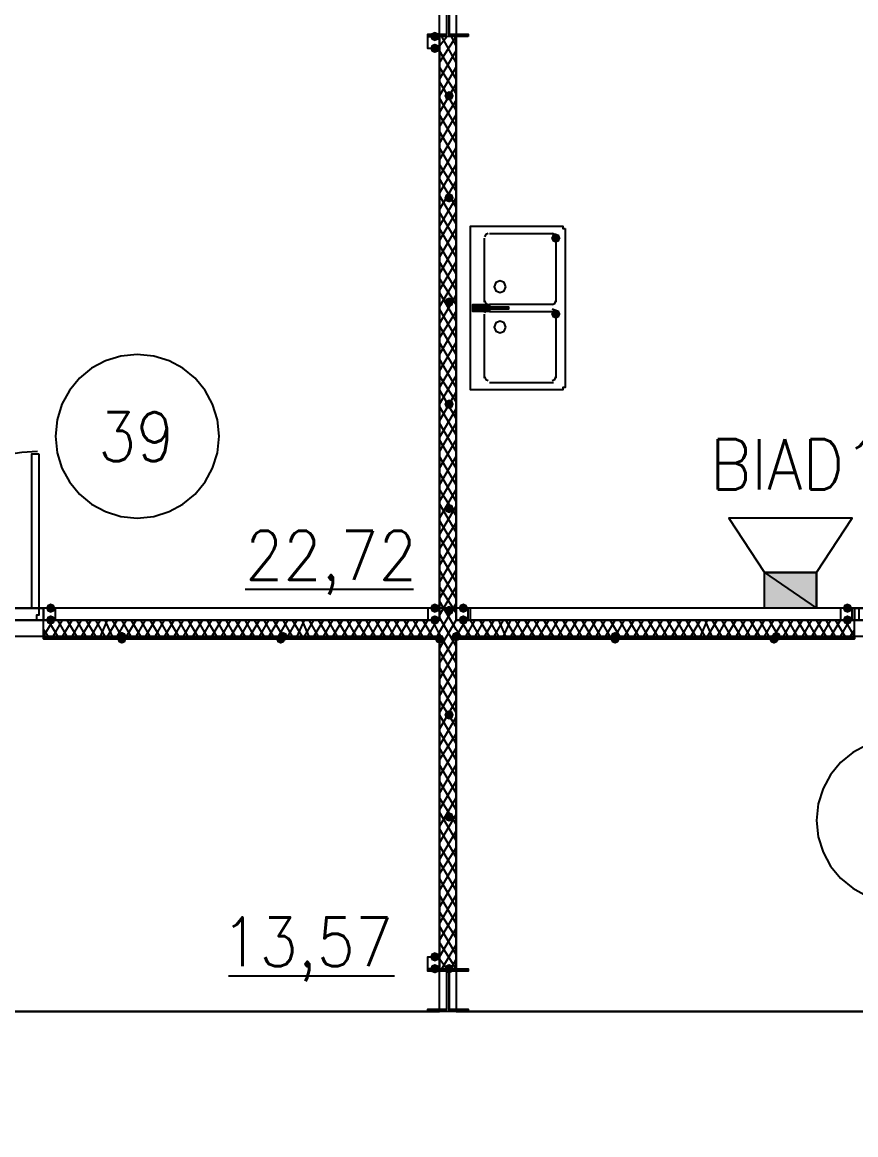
# Model space of a CAD drawing. Header units: millimetres. Extents: x 0 to 420, y 0 to 297.
# Drawn here: x 178.73 to 193.61, y 165.65 to 185.5 of the extents above; entities that cross this region are included whole.
import ezdxf

# ---------------------------------------------------------------- set-up
doc = ezdxf.new("R2010")
doc.units = ezdxf.units.MM
doc.layers.get('0').update_dxf_attribs({"linetype": 'CONTINUOUS'})
doc.styles.get("Standard").update_dxf_attribs({"font": 'STANDARD'})

msp = doc.modelspace()

# ---------------------------------------------------------------- hatches: boundary and pattern name
at = {"true_color": 0x000007}
for points in [[(186.182, 185.250667), (186.157129, 185.190871), (186.097333, 185.166), (186.037537, 185.190871), (186.012667, 185.250667), (186.037537, 185.310462), (186.097333, 185.335333), (186.157129, 185.310463)], [(186.182, 185.039), (186.157129, 184.979204), (186.097333, 184.954333), (186.037537, 184.979204), (186.012667, 185.039), (186.037537, 185.098796), (186.097333, 185.123667), (186.157129, 185.098796)], [(186.436, 184.192333), (186.411129, 184.132537), (186.351333, 184.107667), (186.291538, 184.132537), (186.266667, 184.192333), (186.291537, 184.252129), (186.351333, 184.277), (186.411129, 184.252129)], [(186.436, 182.372), (186.411129, 182.312204), (186.351333, 182.287333), (186.291538, 182.312204), (186.266667, 182.372), (186.291537, 182.431796), (186.351333, 182.456667), (186.411129, 182.431796)], [(188.341, 181.652333), (188.316129, 181.592537), (188.256333, 181.567667), (188.196538, 181.592537), (188.171667, 181.652333), (188.196537, 181.712129), (188.256333, 181.737), (188.316129, 181.712129)], [(186.436, 180.509333), (186.411129, 180.449537), (186.351333, 180.424667), (186.291538, 180.449537), (186.266667, 180.509333), (186.291537, 180.569129), (186.351333, 180.594), (186.411129, 180.569129)], [(188.341, 180.297667), (188.316129, 180.237871), (188.256333, 180.213), (188.196538, 180.237871), (188.171667, 180.297667), (188.196537, 180.357462), (188.256333, 180.382333), (188.316129, 180.357463)], [(186.436, 178.689), (186.411129, 178.629204), (186.351333, 178.604333), (186.291538, 178.629204), (186.266667, 178.689), (186.291537, 178.748796), (186.351333, 178.773667), (186.411129, 178.748796)], [(186.436, 176.826333), (186.411129, 176.766537), (186.351333, 176.741667), (186.291538, 176.766537), (186.266667, 176.826333), (186.291537, 176.886129), (186.351333, 176.911), (186.411129, 176.886129)], [(179.324, 175.048333), (179.299129, 174.988537), (179.239333, 174.963667), (179.179538, 174.988537), (179.154667, 175.048333), (179.179537, 175.108129), (179.239333, 175.133), (179.299129, 175.108129)], [(186.182, 175.048333), (186.157129, 174.988537), (186.097333, 174.963667), (186.037537, 174.988537), (186.012667, 175.048333), (186.037537, 175.108129), (186.097333, 175.133), (186.157129, 175.108129)], [(186.69, 175.048333), (186.665129, 174.988537), (186.605333, 174.963667), (186.545538, 174.988537), (186.520667, 175.048333), (186.545537, 175.108129), (186.605333, 175.133), (186.665129, 175.108129)], [(193.548, 175.048333), (193.523129, 174.988537), (193.463333, 174.963667), (193.403538, 174.988537), (193.378667, 175.048333), (193.403537, 175.108129), (193.463333, 175.133), (193.523129, 175.108129)], [(179.324, 174.836667), (179.299129, 174.776871), (179.239333, 174.752), (179.179538, 174.776871), (179.154667, 174.836667), (179.179537, 174.896462), (179.239333, 174.921333), (179.299129, 174.896463)], [(186.182, 174.836667), (186.157129, 174.776871), (186.097333, 174.752), (186.037537, 174.776871), (186.012667, 174.836667), (186.037537, 174.896462), (186.097333, 174.921333), (186.157129, 174.896463)], [(186.436, 175.006), (186.411129, 174.946204), (186.351333, 174.921333), (186.291538, 174.946204), (186.266667, 175.006), (186.291537, 175.065796), (186.351333, 175.090667), (186.411129, 175.065796)], [(186.69, 174.836667), (186.665129, 174.776871), (186.605333, 174.752), (186.545538, 174.776871), (186.520667, 174.836667), (186.545537, 174.896462), (186.605333, 174.921333), (186.665129, 174.896463)], [(193.548, 174.836667), (193.523129, 174.776871), (193.463333, 174.752), (193.403538, 174.776871), (193.378667, 174.836667), (193.403537, 174.896462), (193.463333, 174.921333), (193.523129, 174.896463)], [(186.436, 173.143333), (186.411129, 173.083537), (186.351333, 173.058667), (186.291538, 173.083537), (186.266667, 173.143333), (186.291537, 173.203129), (186.351333, 173.228), (186.411129, 173.203129)], [(186.436, 171.323), (186.411129, 171.263204), (186.351333, 171.238333), (186.291538, 171.263204), (186.266667, 171.323), (186.291537, 171.382796), (186.351333, 171.407667), (186.411129, 171.382796)], [(186.182, 168.825333), (186.157129, 168.765537), (186.097333, 168.740667), (186.037537, 168.765537), (186.012667, 168.825333), (186.037537, 168.885129), (186.097333, 168.91), (186.157129, 168.885129)], [(186.182, 168.613667), (186.157129, 168.553871), (186.097333, 168.529), (186.037537, 168.553871), (186.012667, 168.613667), (186.037537, 168.673462), (186.097333, 168.698333), (186.157129, 168.673463)], [(186.436, 168.613667), (186.411129, 168.553871), (186.351333, 168.529), (186.291538, 168.553871), (186.266667, 168.613667), (186.291537, 168.673462), (186.351333, 168.698333), (186.411129, 168.673463)]]:
    msp.add_hatch(color=0, dxfattribs=at).paths.add_polyline_path(points, flags=0)
at = {"true_color": 0x000052}
h = msp.add_hatch(color=0, dxfattribs=at)
h.paths.add_polyline_path([(192.913001, 175.683333), (191.981668, 175.683333), (192.913001, 175.048333)], flags=0)
h.paths.add_polyline_path([(191.981668, 175.683333), (192.913001, 175.048333), (191.981668, 175.048333)], flags=0)
at = {"true_color": 0x000007}
h = msp.add_hatch(color=0, dxfattribs=at)
h.paths.add_polyline_path([(186.182, 174.540333), (179.112333, 174.540333), (186.182, 174.498)], flags=0)
h.paths.add_polyline_path([(179.112333, 174.540333), (186.182, 174.498), (179.112333, 174.498)], flags=0)
at = {"true_color": 0x0000fe}
for points in [[(180.594, 174.540333), (180.569129, 174.480537), (180.509333, 174.455667), (180.449538, 174.480537), (180.424667, 174.540333), (180.449537, 174.600129), (180.509333, 174.625), (180.569129, 174.600129)], [(180.594, 174.498), (180.569129, 174.438204), (180.509333, 174.413333), (180.449538, 174.438204), (180.424667, 174.498), (180.449537, 174.557796), (180.509333, 174.582667), (180.569129, 174.557796)], [(183.430333, 174.498), (183.405462, 174.438204), (183.345667, 174.413333), (183.285871, 174.438204), (183.261, 174.498), (183.285871, 174.557796), (183.345667, 174.582667), (183.405462, 174.557796)], [(183.472667, 174.540333), (183.447796, 174.480537), (183.388, 174.455667), (183.328204, 174.480537), (183.303333, 174.540333), (183.328204, 174.600129), (183.388, 174.625), (183.447796, 174.600129)], [(186.266667, 174.498), (186.241796, 174.438204), (186.182, 174.413333), (186.122204, 174.438204), (186.097333, 174.498), (186.122204, 174.557796), (186.182, 174.582667), (186.241796, 174.557796)], [(186.266667, 174.498), (186.241796, 174.438204), (186.182, 174.413333), (186.122204, 174.438204), (186.097333, 174.498), (186.122204, 174.557796), (186.182, 174.582667), (186.241796, 174.557796)], [(186.563, 174.540333), (186.538129, 174.480537), (186.478333, 174.455667), (186.418538, 174.480537), (186.393667, 174.540333), (186.418537, 174.600129), (186.478333, 174.625), (186.538129, 174.600129)], [(186.563, 174.540333), (186.538129, 174.480537), (186.478333, 174.455667), (186.418538, 174.480537), (186.393667, 174.540333), (186.418537, 174.600129), (186.478333, 174.625), (186.538129, 174.600129)], [(189.399333, 174.540333), (189.374462, 174.480537), (189.314667, 174.455667), (189.254871, 174.480537), (189.23, 174.540333), (189.254871, 174.600129), (189.314667, 174.625), (189.374462, 174.600129)], [(189.399333, 174.498), (189.374462, 174.438204), (189.314667, 174.413333), (189.254871, 174.438204), (189.23, 174.498), (189.254871, 174.557796), (189.314667, 174.582667), (189.374462, 174.557796)], [(192.235667, 174.498), (192.210796, 174.438204), (192.151, 174.413333), (192.091204, 174.438204), (192.066333, 174.498), (192.091204, 174.557796), (192.151, 174.582667), (192.210796, 174.557796)], [(192.278, 174.540333), (192.253129, 174.480537), (192.193333, 174.455667), (192.133537, 174.480537), (192.108667, 174.540333), (192.133537, 174.600129), (192.193333, 174.625), (192.253129, 174.600129)]]:
    msp.add_hatch(color=0, dxfattribs=at).paths.add_polyline_path(points, flags=0)
at = {"true_color": 0x000007}
h = msp.add_hatch(color=0, dxfattribs=at)
h.paths.add_polyline_path([(193.590333, 174.540333), (186.478333, 174.540333), (193.590333, 174.498)], flags=0)
h.paths.add_polyline_path([(186.478333, 174.540333), (193.590333, 174.498), (186.478333, 174.498)], flags=0)

# ---------------------------------------------------------------- linework, layer by layer
at = {"color": 0, "true_color": 0x000005}
msp.add_lwpolyline([(227.711001, 149.817666), (250.909667, 149.817666), (250.909667, 138.175999), (252.899334, 138.175999), (252.899334, 138.133666), (252.899334, 138.175999), (256.159001, 138.175999), (256.159001, 149.817666), (373.168334, 149.817666), (373.168334, 175.048333), (260.773334, 175.048333), (255.100667, 175.048333), (255.100667, 153.966333), (254.889001, 153.966333), (254.592667, 153.966333), (254.592667, 186.393666), (253.830667, 186.393666), (238.633001, 186.393666), (238.633001, 175.048333), (226.737334, 175.048333), (122.343335, 175.048333)], dxfattribs=at)
at = {"color": 0, "true_color": 0x000007}
for points in [[(169.079333, 185.970333), (169.079333, 174.836667), (186.182, 174.836667), (186.182, 185.970333)], [(186.69, 185.250667), (185.970333, 185.250667), (185.970333, 185.293), (186.309, 185.293), (186.309, 185.928), (185.970333, 185.928), (185.970333, 185.970333), (186.69, 185.970333), (186.69, 185.928), (186.351333, 185.928), (186.351333, 185.293), (186.69, 185.293)], [(203.581, 185.970333), (186.478333, 185.970333), (186.478333, 174.836667), (203.581, 174.836667)], [(186.182, 185.039), (185.970333, 185.039), (185.970333, 185.250667), (186.182, 185.250667), (186.182, 185.039), (185.970333, 185.039), (185.970333, 185.250667), (186.182, 185.250667)], [(188.425667, 181.821667), (188.425667, 178.985333), (188.383333, 178.985333), (188.383333, 178.943), (188.341, 178.943), (186.774667, 178.943), (186.732333, 178.943), (186.732333, 178.985333), (186.732333, 181.821667), (186.732333, 181.864), (186.774667, 181.864), (188.341, 181.864), (188.383333, 181.864), (188.383333, 181.821667)], [(187.367333, 180.7845), (187.33634, 180.85934), (187.2615, 180.890333), (187.18666, 180.85934), (187.155667, 180.7845), (187.18666, 180.70966), (187.2615, 180.678667), (187.33634, 180.70966)], [(186.944, 180.467), (186.944, 180.424667), (186.817, 180.424667), (186.774667, 180.424667), (186.774667, 180.382333), (186.817, 180.382333), (186.944, 180.382333), (186.944, 180.34), (186.774667, 180.34), (186.774667, 180.467)], [(187.367333, 180.424667), (187.409667, 180.424667), (187.409667, 180.382333), (187.367333, 180.382333), (186.817, 180.382333), (186.774667, 180.382333), (186.774667, 180.424667), (186.817, 180.424667)], [(187.071, 180.467), (187.071, 180.424667), (186.944, 180.424667), (186.944, 180.467)], [(187.071, 180.34), (186.944, 180.34), (186.944, 180.382333), (187.071, 180.382333)], [(187.367333, 180.064833), (187.33634, 180.139673), (187.2615, 180.170667), (187.18666, 180.139673), (187.155667, 180.064833), (187.18666, 179.989993), (187.2615, 179.959), (187.33634, 179.989993)], [(179.027667, 177.8), (179.027667, 175.048333), (178.900667, 175.048333), (178.900667, 177.8)], [(179.112333, 174.836667), (179.112333, 175.048333), (179.027667, 175.048333), (179.027667, 174.921333), (178.985333, 174.921333), (178.985333, 174.836667)], [(179.112333, 174.836667), (179.324, 174.836667), (179.324, 175.048333), (179.112333, 175.048333), (179.112333, 174.836667), (179.324, 174.836667), (179.324, 175.048333), (179.112333, 175.048333)], [(185.970333, 174.836667), (186.182, 174.836667), (186.182, 175.048333), (185.970333, 175.048333), (185.970333, 174.836667), (186.182, 174.836667), (186.182, 175.048333), (185.970333, 175.048333)], [(186.478333, 174.836667), (186.69, 174.836667), (186.69, 175.048333), (186.478333, 175.048333), (186.478333, 174.836667), (186.732333, 174.836667), (186.732333, 175.048333), (186.478333, 175.048333)], [(193.336333, 174.836667), (193.548, 174.836667), (193.548, 175.048333), (193.336333, 175.048333), (193.336333, 174.836667), (193.590333, 174.836667), (193.590333, 175.048333), (193.336333, 175.048333)], [(193.675, 174.836667), (193.675, 174.921333), (193.675, 175.048333), (193.590333, 175.048333), (193.590333, 174.836667)], [(186.182, 174.540333), (179.112333, 174.540333), (186.182, 174.498)], [(179.112333, 174.540333), (186.182, 174.498), (179.112333, 174.498)], [(179.112333, 174.498), (186.182, 174.498), (186.182, 174.540333), (179.112333, 174.540333)], [(179.112333, 174.498), (186.182, 174.498), (186.182, 174.540333), (179.112333, 174.540333)], [(193.590333, 174.540333), (186.478333, 174.540333), (193.590333, 174.498)], [(186.478333, 174.540333), (193.590333, 174.498), (186.478333, 174.498)], [(193.590333, 174.540333), (193.590333, 174.498), (186.478333, 174.498), (186.478333, 174.540333), (193.590333, 174.540333), (186.478333, 174.540333), (186.478333, 174.498), (193.590333, 174.498)], [(186.182, 168.613667), (185.970333, 168.613667), (185.970333, 168.825333), (186.182, 168.825333), (186.182, 168.613667), (185.970333, 168.613667), (185.970333, 168.825333), (186.182, 168.825333)], [(186.69, 167.851667), (185.970333, 167.851667), (185.970333, 167.894), (186.309, 167.894), (186.309, 168.571333), (185.970333, 168.571333), (185.970333, 168.613667), (186.69, 168.613667), (186.69, 168.571333), (186.351333, 168.571333), (186.351333, 167.894), (186.69, 167.894)]]:
    msp.add_lwpolyline(points, close=True, dxfattribs=at)
for points in [[(186.351333, 185.250667), (186.351333, 185.970333)], [(185.970333, 185.250667), (185.970333, 185.293)], [(186.182, 185.250667), (186.182, 185.293)], [(186.182, 185.081333), (186.309, 185.250667)], [(186.182, 184.785), (186.478333, 185.250667)], [(186.478333, 174.836667), (186.478333, 185.250667), (186.182, 185.250667), (186.182, 174.836667)], [(186.478333, 184.785), (186.224333, 185.250667)], [(186.478333, 185.081333), (186.393667, 185.250667)], [(186.520667, 185.250667), (186.520667, 185.293)], [(186.69, 185.250667), (186.69, 185.293)], [(186.182, 184.488667), (186.478333, 184.996667)], [(186.478333, 184.488667), (186.182, 184.996667)], [(186.182, 184.192333), (186.478333, 184.700333)], [(186.478333, 184.234667), (186.182, 184.700333)], [(186.478333, 183.938333), (186.182, 184.446333)], [(186.182, 183.896), (186.478333, 184.404)], [(186.478333, 183.642), (186.182, 184.15)], [(186.182, 183.642), (186.478333, 184.107667)], [(186.182, 183.345667), (186.478333, 183.853667)], [(186.478333, 183.345667), (186.182, 183.853667)], [(186.182, 183.049333), (186.478333, 183.557333)], [(186.478333, 183.049333), (186.182, 183.557333)], [(186.182, 182.753), (186.478333, 183.261)], [(186.478333, 182.753), (186.182, 183.261)], [(186.182, 182.456667), (186.478333, 182.964667)], [(186.478333, 182.499), (186.182, 182.964667)], [(186.478333, 182.202667), (186.182, 182.710667)], [(186.182, 182.160333), (186.478333, 182.668333)], [(186.478333, 181.906333), (186.182, 182.414333)], [(186.182, 181.864), (186.478333, 182.372)], [(186.182, 181.61), (186.478333, 182.118)], [(186.478333, 181.61), (186.182, 182.118)], [(186.182, 181.313667), (186.478333, 181.821667)], [(186.478333, 181.313667), (186.182, 181.821667)], [(187.049833, 181.737), (187.004939, 181.718394), (186.986333, 181.6735)], [(187.071, 181.737), (188.214, 181.737)], [(188.256333, 181.6735), (188.237728, 181.718394), (188.192833, 181.737)], [(186.182, 181.017333), (186.478333, 181.525333)], [(186.478333, 181.017333), (186.182, 181.525333)], [(186.986333, 180.509333), (186.986333, 181.652333)], [(188.256333, 181.652333), (188.256333, 180.509333)], [(186.182, 180.721), (186.478333, 181.229)], [(186.478333, 180.721), (186.182, 181.229)], [(186.182, 180.424667), (186.478333, 180.932667)], [(186.478333, 180.467), (186.182, 180.932667)], [(186.478333, 180.170667), (186.182, 180.678667)], [(186.182, 180.128333), (186.478333, 180.636333)], [(186.986333, 180.5305), (187.004939, 180.485605), (187.049833, 180.467)], [(188.192833, 180.467), (188.237728, 180.485605), (188.256333, 180.5305)], [(186.478333, 179.874333), (186.182, 180.382333)], [(186.182, 179.874333), (186.478333, 180.34)], [(187.049833, 180.382333), (187.004939, 180.363728), (186.986333, 180.318833)], [(186.986333, 179.154667), (186.986333, 180.297667)], [(188.214, 180.467), (187.071, 180.467)], [(187.071, 180.34), (188.214, 180.34)], [(188.256333, 180.318833), (188.237728, 180.363728), (188.192833, 180.382333)], [(188.256333, 180.297667), (188.256333, 179.154667)], [(186.182, 179.578), (186.478333, 180.086)], [(186.478333, 179.578), (186.182, 180.086)], [(186.182, 179.281667), (186.478333, 179.789667)], [(186.478333, 179.281667), (186.182, 179.789667)], [(182.245, 178.1175), (182.215328, 178.411844), (182.130228, 178.685996), (181.995572, 178.934083), (181.817232, 179.150232), (181.601083, 179.328572), (181.352996, 179.463228), (181.078844, 179.548328), (180.7845, 179.578), (180.490156, 179.548328), (180.216004, 179.463228), (179.967917, 179.328572), (179.751768, 179.150232), (179.573428, 178.934083), (179.438772, 178.685996), (179.353672, 178.411844), (179.324, 178.1175)], [(186.182, 178.985333), (186.478333, 179.493333)], [(186.478333, 178.985333), (186.182, 179.493333)], [(186.182, 178.689), (186.478333, 179.197)], [(186.478333, 178.731333), (186.182, 179.197)], [(186.986333, 179.175833), (187.004939, 179.130939), (187.049833, 179.112333)], [(188.192833, 179.112333), (188.237728, 179.130939), (188.256333, 179.175833)], [(186.478333, 178.435), (186.182, 178.943)], [(186.182, 178.392667), (186.478333, 178.900667)], [(188.214, 179.07), (187.071, 179.07)], [(186.478333, 178.138667), (186.182, 178.646667)], [(186.182, 178.096333), (186.478333, 178.604333)], [(186.182, 177.842333), (186.478333, 178.350333)], [(186.478333, 177.842333), (186.182, 178.350333)], [(179.324, 178.1175), (179.353672, 177.823156), (179.438772, 177.549004), (179.573428, 177.300917), (179.751768, 177.084768), (179.967917, 176.906428), (180.216004, 176.771772), (180.490156, 176.686672), (180.7845, 176.657), (181.078844, 176.686672), (181.352996, 176.771772), (181.601083, 176.906428), (181.817232, 177.084768), (181.995572, 177.300917), (182.130228, 177.549004), (182.215328, 177.823156), (182.245, 178.1175)], [(186.182, 177.546), (186.478333, 178.054)], [(186.478333, 177.546), (186.182, 178.054)], [(179.0065, 177.842333), (178.722991, 177.828018), (178.447673, 177.786), (178.181939, 177.717674), (177.927182, 177.624432), (177.684796, 177.50767), (177.456176, 177.368781), (177.242714, 177.209158), (177.045805, 177.030195), (176.866842, 176.833286), (176.707219, 176.619824), (176.56833, 176.391204), (176.451568, 176.148818), (176.358326, 175.894061), (176.29, 175.628327), (176.247982, 175.353009), (176.233667, 175.0695)], [(186.182, 177.249667), (186.478333, 177.757667)], [(186.478333, 177.249667), (186.182, 177.757667)], [(186.182, 176.953333), (186.478333, 177.461333)], [(186.478333, 176.953333), (186.182, 177.461333)], [(186.182, 176.657), (186.478333, 177.165)], [(186.478333, 176.699333), (186.182, 177.165)], [(186.478333, 176.403), (186.182, 176.911)], [(186.182, 176.360667), (186.478333, 176.868667)], [(186.478333, 176.106667), (186.182, 176.614667)], [(186.182, 176.106667), (186.478333, 176.572333)], [(186.182, 175.810333), (186.478333, 176.318333)], [(186.478333, 175.810333), (186.182, 176.318333)], [(186.182, 175.514), (186.478333, 176.022)], [(186.478333, 175.514), (186.182, 176.022)], [(186.182, 175.217667), (186.478333, 175.725667)], [(186.478333, 175.217667), (186.182, 175.725667)], [(182.710667, 175.387), (185.716333, 175.387)], [(186.182, 174.921333), (186.478333, 175.429333)], [(186.478333, 174.963667), (186.182, 175.429333)], [(186.478333, 174.667333), (186.182, 175.175333)], [(186.182, 174.625), (186.478333, 175.133)], [(177.630667, 175.048333), (179.112333, 175.048333), (179.112333, 174.921333)], [(179.112333, 174.921333), (179.112333, 174.836667), (177.630667, 174.836667)], [(193.590333, 174.921333), (193.590333, 175.048333), (195.029667, 175.048333)], [(195.029667, 174.836667), (193.590333, 174.836667), (193.590333, 174.921333)], [(179.112333, 174.540333), (179.281667, 174.836667)], [(179.112333, 174.540333), (179.112333, 174.836667)], [(179.112333, 174.540333), (179.112333, 174.836667)], [(186.182, 174.836667), (179.112333, 174.836667)], [(179.366333, 174.540333), (179.197, 174.836667)], [(179.281667, 174.540333), (179.451, 174.836667)], [(179.535667, 174.540333), (179.366333, 174.836667)], [(179.451, 174.540333), (179.620333, 174.836667)], [(179.705, 174.540333), (179.535667, 174.836667)], [(179.620333, 174.540333), (179.789667, 174.836667)], [(179.874333, 174.540333), (179.705, 174.836667)], [(179.789667, 174.540333), (179.959, 174.836667)], [(180.043667, 174.540333), (179.874333, 174.836667)], [(179.959, 174.540333), (180.128333, 174.836667)], [(180.213, 174.540333), (180.043667, 174.836667)], [(180.128333, 174.540333), (180.255333, 174.836667)], [(180.34, 174.540333), (180.213, 174.836667)], [(180.255333, 174.540333), (180.424667, 174.836667)], [(180.509333, 174.540333), (180.34, 174.836667)], [(180.424667, 174.540333), (180.594, 174.836667)], [(180.678667, 174.540333), (180.509333, 174.836667)], [(180.594, 174.540333), (180.763333, 174.836667)], [(180.848, 174.540333), (180.678667, 174.836667)], [(180.763333, 174.540333), (180.932667, 174.836667)], [(181.017333, 174.540333), (180.848, 174.836667)], [(180.932667, 174.540333), (181.102, 174.836667)], [(181.186667, 174.540333), (181.017333, 174.836667)], [(181.102, 174.540333), (181.271333, 174.836667)], [(181.356, 174.540333), (181.186667, 174.836667)], [(181.271333, 174.540333), (181.440667, 174.836667)], [(181.525333, 174.540333), (181.356, 174.836667)], [(181.440667, 174.540333), (181.61, 174.836667)], [(181.694667, 174.540333), (181.525333, 174.836667)], [(181.61, 174.540333), (181.779333, 174.836667)], [(181.864, 174.540333), (181.694667, 174.836667)], [(181.779333, 174.540333), (181.948667, 174.836667)], [(182.033333, 174.540333), (181.864, 174.836667)], [(181.948667, 174.540333), (182.118, 174.836667)], [(182.202667, 174.540333), (182.033333, 174.836667)], [(182.118, 174.540333), (182.287333, 174.836667)], [(182.372, 174.540333), (182.202667, 174.836667)], [(182.287333, 174.540333), (182.456667, 174.836667)], [(182.541333, 174.540333), (182.372, 174.836667)], [(182.456667, 174.540333), (182.626, 174.836667)], [(182.710667, 174.540333), (182.541333, 174.836667)], [(182.626, 174.540333), (182.795333, 174.836667)], [(182.88, 174.540333), (182.710667, 174.836667)], [(182.795333, 174.540333), (182.964667, 174.836667)], [(183.049333, 174.540333), (182.88, 174.836667)], [(182.964667, 174.540333), (183.134, 174.836667)], [(183.218667, 174.540333), (183.049333, 174.836667)], [(183.134, 174.540333), (183.303333, 174.836667)], [(183.388, 174.540333), (183.218667, 174.836667)], [(183.303333, 174.540333), (183.472667, 174.836667)], [(183.557333, 174.540333), (183.388, 174.836667)], [(183.472667, 174.540333), (183.642, 174.836667)], [(183.726667, 174.540333), (183.557333, 174.836667)], [(183.642, 174.540333), (183.769, 174.836667)], [(183.853667, 174.540333), (183.726667, 174.836667)], [(183.769, 174.540333), (183.938333, 174.836667)], [(184.023, 174.540333), (183.853667, 174.836667)], [(183.938333, 174.540333), (184.107667, 174.836667)], [(184.192333, 174.540333), (184.023, 174.836667)], [(184.107667, 174.540333), (184.277, 174.836667)], [(184.361667, 174.540333), (184.192333, 174.836667)], [(184.277, 174.540333), (184.446333, 174.836667)], [(184.531, 174.540333), (184.361667, 174.836667)], [(184.446333, 174.540333), (184.615667, 174.836667)], [(184.700333, 174.540333), (184.531, 174.836667)], [(184.615667, 174.540333), (184.785, 174.836667)], [(184.869667, 174.540333), (184.700333, 174.836667)], [(184.785, 174.540333), (184.954333, 174.836667)], [(185.039, 174.540333), (184.869667, 174.836667)], [(184.954333, 174.540333), (185.123667, 174.836667)], [(185.208333, 174.540333), (185.039, 174.836667)], [(185.123667, 174.540333), (185.293, 174.836667)], [(185.377667, 174.540333), (185.208333, 174.836667)], [(185.293, 174.540333), (185.462333, 174.836667)], [(185.547, 174.540333), (185.377667, 174.836667)], [(185.462333, 174.540333), (185.631667, 174.836667)], [(185.716333, 174.540333), (185.547, 174.836667)], [(185.631667, 174.540333), (185.801, 174.836667)], [(185.885667, 174.540333), (185.716333, 174.836667)], [(185.801, 174.540333), (185.970333, 174.836667)], [(186.055, 174.540333), (185.885667, 174.836667)], [(185.970333, 174.540333), (186.139667, 174.836667)], [(186.182, 174.582667), (186.055, 174.836667)], [(186.478333, 174.371), (186.182, 174.879)], [(186.182, 174.328667), (186.478333, 174.836667)], [(186.478333, 174.540333), (186.647667, 174.836667)], [(193.590333, 174.836667), (186.478333, 174.836667)], [(186.732333, 174.540333), (186.563, 174.836667)], [(186.647667, 174.540333), (186.817, 174.836667)], [(186.901667, 174.540333), (186.732333, 174.836667)], [(186.817, 174.540333), (186.986333, 174.836667)], [(187.071, 174.540333), (186.901667, 174.836667)], [(186.986333, 174.540333), (187.155667, 174.836667)], [(187.240333, 174.540333), (187.071, 174.836667)], [(187.155667, 174.540333), (187.325, 174.836667)], [(187.367333, 174.540333), (187.240333, 174.836667)], [(187.325, 174.540333), (187.452, 174.836667)], [(187.536667, 174.540333), (187.367333, 174.836667)], [(187.452, 174.540333), (187.621333, 174.836667)], [(187.706, 174.540333), (187.536667, 174.836667)], [(187.621333, 174.540333), (187.790667, 174.836667)], [(187.875333, 174.540333), (187.706, 174.836667)], [(187.790667, 174.540333), (187.96, 174.836667)], [(188.044667, 174.540333), (187.875333, 174.836667)], [(187.96, 174.540333), (188.129333, 174.836667)], [(188.214, 174.540333), (188.044667, 174.836667)], [(188.129333, 174.540333), (188.298667, 174.836667)], [(188.383333, 174.540333), (188.214, 174.836667)], [(188.298667, 174.540333), (188.468, 174.836667)], [(188.552667, 174.540333), (188.383333, 174.836667)], [(188.468, 174.540333), (188.637333, 174.836667)], [(188.722, 174.540333), (188.552667, 174.836667)], [(188.637333, 174.540333), (188.806667, 174.836667)], [(188.891333, 174.540333), (188.722, 174.836667)], [(188.806667, 174.540333), (188.976, 174.836667)], [(189.060667, 174.540333), (188.891333, 174.836667)], [(188.976, 174.540333), (189.145333, 174.836667)], [(189.23, 174.540333), (189.060667, 174.836667)], [(189.145333, 174.540333), (189.314667, 174.836667)], [(189.399333, 174.540333), (189.23, 174.836667)], [(189.314667, 174.540333), (189.484, 174.836667)], [(189.568667, 174.540333), (189.399333, 174.836667)], [(189.484, 174.540333), (189.653333, 174.836667)], [(189.738, 174.540333), (189.568667, 174.836667)], [(189.653333, 174.540333), (189.822667, 174.836667)], [(189.907333, 174.540333), (189.738, 174.836667)], [(189.822667, 174.540333), (189.992, 174.836667)], [(190.076667, 174.540333), (189.907333, 174.836667)], [(189.992, 174.540333), (190.161333, 174.836667)], [(190.246, 174.540333), (190.076667, 174.836667)], [(190.161333, 174.540333), (190.330667, 174.836667)], [(190.415333, 174.540333), (190.246, 174.836667)], [(190.330667, 174.540333), (190.5, 174.836667)], [(190.584667, 174.540333), (190.415333, 174.836667)], [(190.5, 174.540333), (190.669333, 174.836667)], [(190.754, 174.540333), (190.584667, 174.836667)], [(190.669333, 174.540333), (190.838667, 174.836667)], [(190.923333, 174.540333), (190.754, 174.836667)], [(190.838667, 174.540333), (190.965667, 174.836667)], [(191.050333, 174.540333), (190.923333, 174.836667)], [(190.965667, 174.540333), (191.135, 174.836667)], [(191.219667, 174.540333), (191.050333, 174.836667)], [(191.135, 174.540333), (191.304333, 174.836667)], [(191.389, 174.540333), (191.219667, 174.836667)], [(191.304333, 174.540333), (191.473667, 174.836667)], [(191.558333, 174.540333), (191.389, 174.836667)], [(191.473667, 174.540333), (191.643, 174.836667)], [(191.727667, 174.540333), (191.558333, 174.836667)], [(191.643, 174.540333), (191.812333, 174.836667)], [(191.897, 174.540333), (191.727667, 174.836667)], [(191.812333, 174.540333), (191.981667, 174.836667)], [(192.066333, 174.540333), (191.897, 174.836667)], [(191.981667, 174.540333), (192.151, 174.836667)], [(192.235667, 174.540333), (192.066333, 174.836667)], [(192.151, 174.540333), (192.320333, 174.836667)], [(192.405, 174.540333), (192.235667, 174.836667)], [(192.320333, 174.540333), (192.489667, 174.836667)], [(192.574333, 174.540333), (192.405, 174.836667)], [(192.489667, 174.540333), (192.659, 174.836667)], [(192.743667, 174.540333), (192.574333, 174.836667)], [(192.659, 174.540333), (192.828333, 174.836667)], [(192.913, 174.540333), (192.743667, 174.836667)], [(192.828333, 174.540333), (192.997667, 174.836667)], [(193.082333, 174.540333), (192.913, 174.836667)], [(192.997667, 174.540333), (193.167, 174.836667)], [(193.251667, 174.540333), (193.082333, 174.836667)], [(193.167, 174.540333), (193.336333, 174.836667)], [(193.421, 174.540333), (193.251667, 174.836667)], [(193.336333, 174.540333), (193.505667, 174.836667)], [(193.590333, 174.540333), (193.421, 174.836667)], [(193.590333, 174.540333), (193.590333, 174.836667)], [(193.590333, 174.540333), (193.590333, 174.836667)], [(179.197, 174.540333), (179.112333, 174.667333)], [(186.182, 174.498), (179.112333, 174.498), (186.182, 174.540333), (179.112333, 174.540333)], [(179.112333, 174.540333), (186.182, 174.540333)], [(186.139667, 174.540333), (186.182, 174.625)], [(186.478333, 174.074667), (186.182, 174.582667)], [(186.182, 174.074667), (186.478333, 174.540333)], [(186.182, 174.540333), (186.182, 168.613667), (186.478333, 168.613667)], [(186.563, 174.540333), (186.478333, 174.667333)], [(193.590333, 174.540333), (186.478333, 174.540333), (193.590333, 174.540333), (186.478333, 174.498)], [(186.478333, 174.540333), (193.590333, 174.540333)], [(186.478333, 168.613667), (186.478333, 174.540333)], [(193.505667, 174.540333), (193.590333, 174.667333)], [(186.182, 173.778333), (186.478333, 174.286333)], [(186.478333, 173.778333), (186.182, 174.286333)], [(186.182, 173.482), (186.478333, 173.99)], [(186.478333, 173.482), (186.182, 173.99)], [(186.182, 173.185667), (186.478333, 173.693667)], [(186.478333, 173.185667), (186.182, 173.693667)], [(186.182, 172.889333), (186.478333, 173.397333)], [(186.478333, 172.931667), (186.182, 173.397333)], [(186.478333, 172.635333), (186.182, 173.143333)], [(186.182, 172.593), (186.478333, 173.101)], [(186.478333, 172.339), (186.182, 172.847)], [(186.182, 172.339), (186.478333, 172.804667)], [(186.182, 172.042667), (186.478333, 172.550667)], [(186.478333, 172.042667), (186.182, 172.550667)], [(195.834, 171.2595), (195.804328, 171.553844), (195.719228, 171.827996), (195.584572, 172.076083), (195.406232, 172.292232), (195.190083, 172.470572), (194.941996, 172.605228), (194.667844, 172.690328), (194.3735, 172.72), (194.079156, 172.690328), (193.805004, 172.605228), (193.556917, 172.470572), (193.340768, 172.292232), (193.162428, 172.076083), (193.027772, 171.827996), (192.942672, 171.553844), (192.913, 171.2595)], [(186.182, 171.746333), (186.478333, 172.254333)], [(186.478333, 171.746333), (186.182, 172.254333)], [(186.182, 171.45), (186.478333, 171.958)], [(186.478333, 171.45), (186.182, 171.958)], [(186.182, 171.153667), (186.478333, 171.661667)], [(186.478333, 171.196), (186.182, 171.661667)], [(186.478333, 170.899667), (186.182, 171.407667)], [(186.182, 170.857333), (186.478333, 171.365333)], [(192.913, 171.2595), (192.942672, 170.965156), (193.027772, 170.691004), (193.162428, 170.442917), (193.340768, 170.226768), (193.556917, 170.048428), (193.805004, 169.913772), (194.079156, 169.828672), (194.3735, 169.799), (194.667844, 169.828672), (194.941996, 169.913772), (195.190083, 170.048428), (195.406232, 170.226768), (195.584572, 170.442917), (195.719228, 170.691004), (195.804328, 170.965156), (195.834, 171.2595)], [(186.478333, 170.603333), (186.182, 171.111333)], [(186.182, 170.561), (186.478333, 171.069)], [(186.478333, 170.307), (186.182, 170.815)], [(186.182, 170.307), (186.478333, 170.772667)], [(186.182, 170.010667), (186.478333, 170.518667)], [(186.478333, 170.010667), (186.182, 170.518667)], [(186.182, 169.714333), (186.478333, 170.222333)], [(186.478333, 169.714333), (186.182, 170.222333)], [(186.182, 169.418), (186.478333, 169.926)], [(186.478333, 169.418), (186.182, 169.926)], [(186.182, 169.121667), (186.478333, 169.629667)], [(186.478333, 169.164), (186.182, 169.629667)], [(186.478333, 168.867667), (186.182, 169.375667)], [(186.182, 168.825333), (186.478333, 169.333333)], [(186.478333, 168.613667), (186.182, 169.079333)], [(186.224333, 168.613667), (186.478333, 169.037)], [(186.309, 168.613667), (186.182, 168.783)], [(186.393667, 168.613667), (186.478333, 168.783)], [(185.970333, 168.571333), (185.970333, 168.613667)], [(186.182, 168.571333), (186.182, 168.613667)], [(186.351333, 167.851667), (186.351333, 168.613667)], [(186.520667, 168.571333), (186.520667, 168.613667)], [(186.69, 168.571333), (186.69, 168.613667)], [(182.414333, 168.486667), (185.377667, 168.486667)], [(185.970333, 167.851667), (185.970333, 167.894)], [(186.182, 167.851667), (186.182, 167.894)], [(186.520667, 167.851667), (186.520667, 167.894)], [(186.69, 167.851667), (186.69, 167.894)]]:
    msp.add_lwpolyline(points, dxfattribs=at)
at = {"color": 0, "true_color": 0x000052}
msp.add_lwpolyline([(192.913001, 175.683333), (192.913001, 175.048333), (191.981668, 175.048333), (191.981668, 175.683333), (192.913001, 175.683333), (193.548001, 176.656999), (191.346668, 176.656999), (191.981668, 175.683333)], dxfattribs=at)
for points in [[(192.913001, 175.683333), (191.981668, 175.683333), (192.913001, 175.048333)], [(191.981668, 175.683333), (192.913001, 175.048333), (191.981668, 175.048333)]]:
    msp.add_lwpolyline(points, close=True, dxfattribs=at)
at = {"color": 0, "true_color": 0x0000ab}
for points in [[(186.182, 167.851667), (186.182, 174.540333), (169.079333, 174.540333), (169.079333, 167.851667)], [(186.478333, 174.540333), (186.478333, 167.851667), (203.581, 167.851667), (203.581, 174.540333)]]:
    msp.add_lwpolyline(points, close=True, dxfattribs=at)
at = {"color": 0, "true_color": 0x000008}
msp.add_lwpolyline([(238.887, 157.014333), (238.887, 167.851667), (117.432667, 167.851667), (117.432667, 157.014333)], close=True, dxfattribs=at)

# ---------------------------------------------------------------- texts
at = {"color": 0, "true_color": 0x000007, "attachment_point": 1}
for s, insert, char_height, width in [('39', (180.085993, 178.545029), 0.872032, 1.06581688), ('BIAD1.29', (191.007997, 178.06654), 0.90154, 4.70804214), ('22,72', (182.710674, 176.428362), 0.872032, 2.76143456), ('13,57', (182.28734, 169.528034), 0.872032, 2.56764984)]:
    msp.add_mtext(s, dxfattribs=dict(at, insert=insert, char_height=char_height, width=width))

doc.saveas('drawing.dxf')
